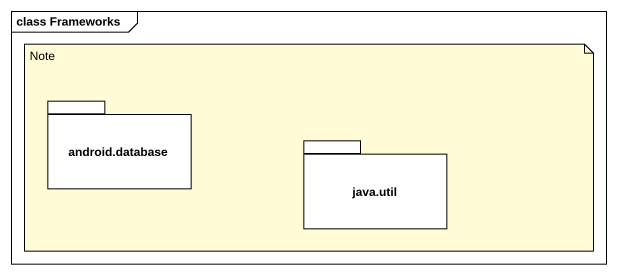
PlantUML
@startuml
mainframe class Frameworks
package "android.database" as android_database {
}
package "java.util" as java_util {
}
note as N1
  Note
end note
@enduml
